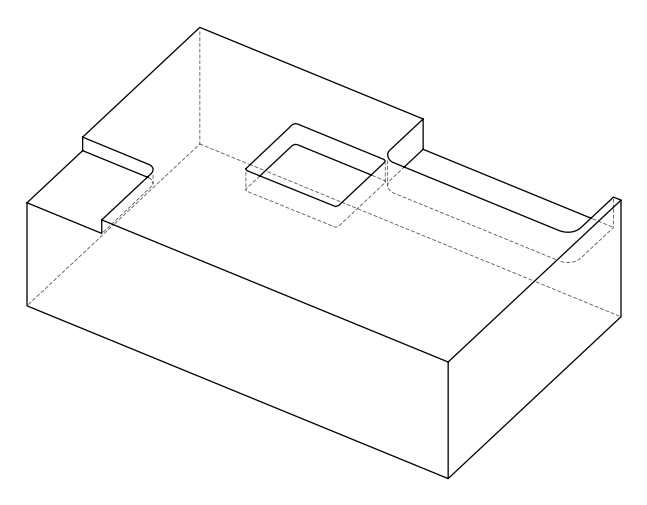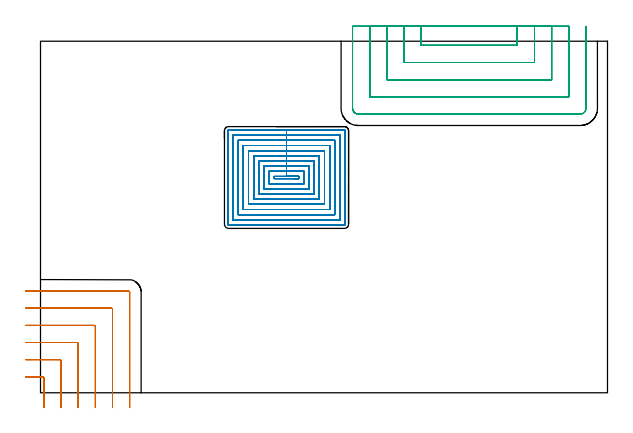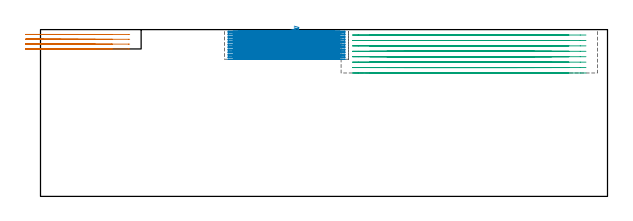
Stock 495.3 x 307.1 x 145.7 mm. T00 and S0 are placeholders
(PLAN: 3 operations, 2 tool changes, 122 min)
(1 MILL_CORNER_NOTCH_RECTANGULAR | CORNER_NOTCH_RECTANGULAR | UGT0201_094 | Follow Part, ap 5, ae 75% | 6.22 min | 146497 mm3)
(2 MILL_RECTANGULAR_POCKET | POCKET_RECTANGULAR_STRAIGHT | NXT0201_008 | Follow Part, ap 1.5, ae 75% | 77.87 min | 249354 mm3)
(3 MILL_SLOT | SLOT_PARTIAL_RECTANGULAR | UGT0201_094 | Follow Part, ap 5, ae 75% | 37.91 min | 621028 mm3)
(TOOL UGT0201_094 | End mill 20 mm | D20 FL38 Z4)
(TOOL NXT0201_008 | ENDMILL 6mm [2P460-0600-NA 1630] | D6 FL26 Z6)
(OP 1 MILL_CORNER_NOTCH_RECTANGULAR)
G17 G21 G94 G90
T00 M6
G54
G17 G0 G90 X2.9 Y-13. S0 M3
G43 Z155.7 H0
Z141.475
G94 G1 Y-10. F250.
Y12.907 F500.
G3 X1.907 Y13.9 R1.
G1 X-10.
X-13. F250.
G0 Z155.7
X17.9 Y-13.
Z141.475
G1 Y-10.
Y27.906 F500.
G3 X16.906 Y28.9 R1.
G1 X-10.
X-13. F250.
G0 Z155.7
X32.9 Y-13.
Z141.475
G1 Y-10.
Y42.906 F500.
G3 X31.906 Y43.9 R1.
G1 X-10.
X-13. F250.
G0 Z155.7
X47.9 Y-13.
Z141.475
G1 Y-10.
Y57.906 F500.
G3 X46.906 Y58.9 R1.
G1 X-10.
X-13. F250.
G0 Z155.7
X62.9 Y-13.
Z141.475
G1 Y-10.
Y72.905 F500.
G3 X61.905 Y73.9 R1.
G1 X-10.
X-13. F250.
G0 Z155.7
X77.9 Y-13.
Z141.475
G1 Y-10.
Y87.905 F500.
G3 X76.905 Y88.9 R1.
G1 X-10.
X-13. F250.
G0 Z155.7
X2.9 Y-13.
Z137.25
G1 Y-10.
Y12.907 F500.
G3 X1.907 Y13.9 R1.
G1 X-10.
X-13. F250.
G0 Z155.7
X17.9 Y-13.
Z137.25
G1 Y-10.
Y27.906 F500.
G3 X16.906 Y28.9 R1.
G1 X-10.
X-13. F250.
G0 Z155.7
X32.9 Y-13.
Z137.25
G1 Y-10.
Y42.906 F500.
G3 X31.906 Y43.9 R1.
G1 X-10.
X-13. F250.
G0 Z155.7
X47.9 Y-13.
Z137.25
G1 Y-10.
Y57.906 F500.
G3 X46.906 Y58.9 R1.
G1 X-10.
X-13. F250.
G0 Z155.7
X62.9 Y-13.
Z137.25
G1 Y-10.
Y72.905 F500.
G3 X61.905 Y73.9 R1.
G1 X-10.
X-13. F250.
G0 Z155.7
X77.9 Y-13.
Z137.25
G1 Y-10.
Y87.905 F500.
G3 X76.905 Y88.9 R1.
G1 X-10.
X-13. F250.
G0 Z155.7
X2.9 Y-13.
Z133.025
G1 Y-10.
Y12.907 F500.
G3 X1.907 Y13.9 R1.
G1 X-10.
X-13. F250.
G0 Z155.7
X17.9 Y-13.
Z133.025
G1 Y-10.
Y27.906 F500.
G3 X16.906 Y28.9 R1.
G1 X-10.
X-13. F250.
G0 Z155.7
X32.9 Y-13.
Z133.025
G1 Y-10.
Y42.906 F500.
G3 X31.906 Y43.9 R1.
G1 X-10.
X-13. F250.
G0 Z155.7
X47.9 Y-13.
Z133.025
G1 Y-10.
Y57.906 F500.
G3 X46.906 Y58.9 R1.
G1 X-10.
X-13. F250.
G0 Z155.7
X62.9 Y-13.
Z133.025
G1 Y-10.
Y72.905 F500.
G3 X61.905 Y73.9 R1.
G1 X-10.
X-13. F250.
G0 Z155.7
X77.9 Y-13.
Z133.025
G1 Y-10.
Y87.905 F500.
G3 X76.905 Y88.9 R1.
G1 X-10.
X-13. F250.
G0 Z155.7
X2.9 Y-13.
Z128.8
G1 Y-10.
Y12.907 F500.
G3 X1.907 Y13.9 R1.
G1 X-10.
X-13. F250.
G0 Z155.7
X17.9 Y-13.
Z128.8
G1 Y-10.
Y27.906 F500.
G3 X16.906 Y28.9 R1.
G1 X-10.
X-13. F250.
G0 Z155.7
X32.9 Y-13.
Z128.8
G1 Y-10.
Y42.906 F500.
G3 X31.906 Y43.9 R1.
G1 X-10.
X-13. F250.
G0 Z155.7
X47.9 Y-13.
Z128.8
G1 Y-10.
Y57.906 F500.
G3 X46.906 Y58.9 R1.
G1 X-10.
X-13. F250.
G0 Z155.7
X62.9 Y-13.
Z128.8
G1 Y-10.
Y72.905 F500.
G3 X61.905 Y73.9 R1.
G1 X-10.
X-13. F250.
G0 Z155.7
X77.9 Y-13.
Z128.8
G1 Y-10.
Y87.905 F500.
G3 X76.905 Y88.9 R1.
G1 X-10.
X-13. F250.
G0 Z155.7
M5
M2
(OP 2 MILL_RECTANGULAR_POCKET)
G17 G21 G94 G90
T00 M6
G54
G17 G0 G90 X221.634 Y187.1 S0 M3
G43 Z155.7 H1
Z148.7
G94 G1 X225.6 Z147.637 F250.
Y189. Z147.128
X214.9 Z144.261
X204.2 F500.
Y187.1
X225.6
Y189.
X214.9
Y193.5
X199.7
Y182.6
X230.1
Y193.5
X214.9
Y198.
X195.2
Y178.1
X234.6
Y198.
X214.9
Y202.5
X190.7
Y173.6
X239.1
Y202.5
X214.9
Y207.
X186.2
Y169.1
X243.6
Y207.
X214.9
Y211.5
X181.7
Y164.6
X248.1
Y211.5
X214.9
Y216.
X177.2
Y160.1
X252.6
Y216.
X214.9
Y220.5
X172.7
Y155.6
X257.1
Y220.5
X214.9
Y225.
X168.2
Y151.1
X261.6
Y225.
X214.9
Y229.5
X164.3
G3 X163.7 Y228.9 R0.6
G1 Y147.2
G3 X164.3 Y146.6 R0.6
G1 X265.5
G3 X266.1 Y147.2 R0.6
G1 Y228.9
G3 X265.5 Y229.5 R0.6
G1 X214.9
X213.9
G0 X221.634 Y187.1 Z147.261
G1 X225.6 Z146.198 F250.
Y189. Z145.689
X214.9 Z142.822
X204.2 F500.
Y187.1
X225.6
Y189.
X214.9
Y193.5
X199.7
Y182.6
X230.1
Y193.5
X214.9
Y198.
X195.2
Y178.1
X234.6
Y198.
X214.9
Y202.5
X190.7
Y173.6
X239.1
Y202.5
X214.9
Y207.
X186.2
Y169.1
X243.6
Y207.
X214.9
Y211.5
X181.7
Y164.6
X248.1
Y211.5
X214.9
Y216.
X177.2
Y160.1
X252.6
Y216.
X214.9
Y220.5
X172.7
Y155.6
X257.1
Y220.5
X214.9
Y225.
X168.2
Y151.1
X261.6
Y225.
X214.9
Y229.5
X164.3
G3 X163.7 Y228.9 R0.6
G1 Y147.2
G3 X164.3 Y146.6 R0.6
G1 X265.5
G3 X266.1 Y147.2 R0.6
G1 Y228.9
G3 X265.5 Y229.5 R0.6
G1 X214.9
X213.9
G0 X221.634 Y187.1 Z145.822
G1 X225.6 Z144.759 F250.
Y189. Z144.25
X214.9 Z141.383
X204.2 F500.
Y187.1
X225.6
Y189.
X214.9
Y193.5
X199.7
Y182.6
X230.1
Y193.5
X214.9
Y198.
X195.2
Y178.1
X234.6
Y198.
X214.9
Y202.5
X190.7
Y173.6
X239.1
Y202.5
X214.9
Y207.
X186.2
Y169.1
X243.6
Y207.
X214.9
Y211.5
X181.7
Y164.6
X248.1
Y211.5
X214.9
Y216.
X177.2
Y160.1
X252.6
Y216.
X214.9
Y220.5
X172.7
Y155.6
X257.1
Y220.5
X214.9
Y225.
X168.2
Y151.1
X261.6
Y225.
X214.9
Y229.5
X164.3
G3 X163.7 Y228.9 R0.6
G1 Y147.2
G3 X164.3 Y146.6 R0.6
G1 X265.5
G3 X266.1 Y147.2 R0.6
G1 Y228.9
G3 X265.5 Y229.5 R0.6
G1 X214.9
X213.9
G0 X221.634 Y187.1 Z144.383
G1 X225.6 Z143.321 F250.
Y189. Z142.811
X214.9 Z139.944
X204.2 F500.
Y187.1
X225.6
Y189.
X214.9
Y193.5
X199.7
Y182.6
X230.1
Y193.5
X214.9
Y198.
X195.2
Y178.1
X234.6
Y198.
X214.9
Y202.5
X190.7
Y173.6
X239.1
Y202.5
X214.9
Y207.
X186.2
Y169.1
X243.6
Y207.
X214.9
Y211.5
X181.7
Y164.6
X248.1
Y211.5
X214.9
Y216.
X177.2
Y160.1
X252.6
Y216.
X214.9
Y220.5
X172.7
Y155.6
X257.1
Y220.5
X214.9
Y225.
X168.2
Y151.1
X261.6
Y225.
X214.9
Y229.5
X164.3
G3 X163.7 Y228.9 R0.6
G1 Y147.2
G3 X164.3 Y146.6 R0.6
G1 X265.5
G3 X266.1 Y147.2 R0.6
G1 Y228.9
G3 X265.5 Y229.5 R0.6
G1 X214.9
X213.9
G0 X221.634 Y187.1 Z142.944
G1 X225.6 Z141.882 F250.
Y189. Z141.373
X214.9 Z138.505
X204.2 F500.
Y187.1
X225.6
Y189.
X214.9
Y193.5
X199.7
Y182.6
X230.1
Y193.5
X214.9
Y198.
X195.2
Y178.1
X234.6
Y198.
X214.9
Y202.5
X190.7
Y173.6
X239.1
Y202.5
X214.9
Y207.
X186.2
Y169.1
X243.6
Y207.
X214.9
Y211.5
X181.7
Y164.6
X248.1
Y211.5
X214.9
Y216.
X177.2
Y160.1
X252.6
Y216.
X214.9
Y220.5
X172.7
Y155.6
X257.1
Y220.5
X214.9
Y225.
X168.2
Y151.1
X261.6
Y225.
X214.9
Y229.5
X164.3
G3 X163.7 Y228.9 R0.6
G1 Y147.2
G3 X164.3 Y146.6 R0.6
G1 X265.5
G3 X266.1 Y147.2 R0.6
G1 Y228.9
G3 X265.5 Y229.5 R0.6
G1 X214.9
X213.9
G0 X221.634 Y187.1 Z141.505
G1 X225.6 Z140.443 F250.
Y189. Z139.934
X214.9 Z137.067
X204.2 F500.
Y187.1
X225.6
Y189.
X214.9
Y193.5
X199.7
Y182.6
X230.1
Y193.5
X214.9
Y198.
X195.2
Y178.1
X234.6
Y198.
X214.9
Y202.5
X190.7
Y173.6
X239.1
Y202.5
X214.9
Y207.
X186.2
Y169.1
X243.6
Y207.
X214.9
Y211.5
X181.7
Y164.6
X248.1
Y211.5
X214.9
Y216.
X177.2
Y160.1
X252.6
Y216.
X214.9
Y220.5
X172.7
Y155.6
X257.1
Y220.5
X214.9
Y225.
X168.2
Y151.1
X261.6
Y225.
X214.9
Y229.5
X164.3
G3 X163.7 Y228.9 R0.6
G1 Y147.2
G3 X164.3 Y146.6 R0.6
G1 X265.5
G3 X266.1 Y147.2 R0.6
G1 Y228.9
G3 X265.5 Y229.5 R0.6
G1 X214.9
X213.9
G0 X221.634 Y187.1 Z140.067
G1 X225.6 Z139.004 F250.
Y189. Z138.495
X214.9 Z135.628
X204.2 F500.
Y187.1
X225.6
Y189.
X214.9
Y193.5
X199.7
Y182.6
X230.1
Y193.5
X214.9
Y198.
X195.2
Y178.1
X234.6
Y198.
X214.9
Y202.5
X190.7
Y173.6
X239.1
Y202.5
X214.9
Y207.
X186.2
Y169.1
X243.6
Y207.
X214.9
Y211.5
X181.7
Y164.6
X248.1
Y211.5
X214.9
Y216.
X177.2
Y160.1
X252.6
Y216.
X214.9
Y220.5
X172.7
Y155.6
X257.1
Y220.5
X214.9
Y225.
X168.2
Y151.1
X261.6
Y225.
X214.9
Y229.5
X164.3
G3 X163.7 Y228.9 R0.6
G1 Y147.2
G3 X164.3 Y146.6 R0.6
G1 X265.5
G3 X266.1 Y147.2 R0.6
G1 Y228.9
G3 X265.5 Y229.5 R0.6
G1 X214.9
X213.9
G0 X221.634 Y187.1 Z138.628
G1 X225.6 Z137.565 F250.
Y189. Z137.056
X214.9 Z134.189
X204.2 F500.
Y187.1
X225.6
Y189.
X214.9
Y193.5
X199.7
Y182.6
X230.1
Y193.5
X214.9
Y198.
X195.2
Y178.1
X234.6
Y198.
X214.9
Y202.5
X190.7
Y173.6
X239.1
Y202.5
X214.9
Y207.
X186.2
Y169.1
X243.6
Y207.
X214.9
Y211.5
X181.7
Y164.6
X248.1
Y211.5
X214.9
Y216.
X177.2
Y160.1
X252.6
Y216.
X214.9
Y220.5
X172.7
Y155.6
X257.1
Y220.5
X214.9
Y225.
X168.2
Y151.1
X261.6
Y225.
X214.9
Y229.5
X164.3
G3 X163.7 Y228.9 R0.6
G1 Y147.2
G3 X164.3 Y146.6 R0.6
G1 X265.5
G3 X266.1 Y147.2 R0.6
G1 Y228.9
G3 X265.5 Y229.5 R0.6
G1 X214.9
X213.9
G0 X221.634 Y187.1 Z137.189
G1 X225.6 Z136.126 F250.
Y189. Z135.617
X214.9 Z132.75
X204.2 F500.
Y187.1
X225.6
Y189.
X214.9
Y193.5
X199.7
Y182.6
X230.1
Y193.5
X214.9
Y198.
X195.2
Y178.1
X234.6
Y198.
X214.9
Y202.5
X190.7
Y173.6
X239.1
Y202.5
X214.9
Y207.
X186.2
Y169.1
X243.6
Y207.
X214.9
Y211.5
X181.7
Y164.6
X248.1
Y211.5
X214.9
Y216.
X177.2
Y160.1
X252.6
Y216.
X214.9
Y220.5
X172.7
Y155.6
X257.1
Y220.5
X214.9
Y225.
X168.2
Y151.1
X261.6
Y225.
X214.9
Y229.5
X164.3
G3 X163.7 Y228.9 R0.6
G1 Y147.2
G3 X164.3 Y146.6 R0.6
G1 X265.5
G3 X266.1 Y147.2 R0.6
G1 Y228.9
G3 X265.5 Y229.5 R0.6
G1 X214.9
X213.9
G0 X221.634 Y187.1 Z135.75
G1 X225.6 Z134.687 F250.
Y189. Z134.178
X214.9 Z131.311
X204.2 F500.
Y187.1
X225.6
Y189.
X214.9
Y193.5
X199.7
Y182.6
X230.1
Y193.5
X214.9
Y198.
X195.2
Y178.1
X234.6
Y198.
X214.9
Y202.5
X190.7
Y173.6
X239.1
Y202.5
X214.9
Y207.
X186.2
Y169.1
X243.6
Y207.
X214.9
Y211.5
X181.7
Y164.6
X248.1
Y211.5
X214.9
Y216.
X177.2
Y160.1
X252.6
Y216.
X214.9
Y220.5
X172.7
Y155.6
X257.1
Y220.5
X214.9
Y225.
X168.2
Y151.1
X261.6
Y225.
X214.9
Y229.5
X164.3
G3 X163.7 Y228.9 R0.6
G1 Y147.2
G3 X164.3 Y146.6 R0.6
G1 X265.5
G3 X266.1 Y147.2 R0.6
G1 Y228.9
G3 X265.5 Y229.5 R0.6
G1 X214.9
X213.9
G0 X221.634 Y187.1 Z134.311
G1 X225.6 Z133.248 F250.
Y189. Z132.739
X214.9 Z129.872
X204.2 F500.
Y187.1
X225.6
Y189.
X214.9
Y193.5
X199.7
Y182.6
X230.1
Y193.5
X214.9
Y198.
X195.2
Y178.1
X234.6
Y198.
X214.9
Y202.5
X190.7
Y173.6
X239.1
Y202.5
X214.9
Y207.
X186.2
Y169.1
X243.6
Y207.
X214.9
Y211.5
X181.7
Y164.6
X248.1
Y211.5
X214.9
Y216.
X177.2
Y160.1
X252.6
Y216.
X214.9
Y220.5
X172.7
Y155.6
X257.1
Y220.5
X214.9
Y225.
X168.2
Y151.1
X261.6
Y225.
X214.9
Y229.5
X164.3
G3 X163.7 Y228.9 R0.6
G1 Y147.2
G3 X164.3 Y146.6 R0.6
G1 X265.5
G3 X266.1 Y147.2 R0.6
G1 Y228.9
G3 X265.5 Y229.5 R0.6
G1 X214.9
X213.9
G0 X221.634 Y187.1 Z132.872
G1 X225.6 Z131.809 F250.
Y189. Z131.3
X214.9 Z128.433
X204.2 F500.
Y187.1
X225.6
Y189.
X214.9
Y193.5
X199.7
Y182.6
X230.1
Y193.5
X214.9
Y198.
X195.2
Y178.1
X234.6
Y198.
X214.9
Y202.5
X190.7
Y173.6
X239.1
Y202.5
X214.9
Y207.
X186.2
Y169.1
X243.6
Y207.
X214.9
Y211.5
X181.7
Y164.6
X248.1
Y211.5
X214.9
Y216.
X177.2
Y160.1
X252.6
Y216.
X214.9
Y220.5
X172.7
Y155.6
X257.1
Y220.5
X214.9
Y225.
X168.2
Y151.1
X261.6
Y225.
X214.9
Y229.5
X164.3
G3 X163.7 Y228.9 R0.6
G1 Y147.2
G3 X164.3 Y146.6 R0.6
G1 X265.5
G3 X266.1 Y147.2 R0.6
G1 Y228.9
G3 X265.5 Y229.5 R0.6
G1 X214.9
X213.9
G0 X221.634 Y187.1 Z131.433
G1 X225.6 Z130.371 F250.
Y189. Z129.861
X214.9 Z126.994
X204.2 F500.
Y187.1
X225.6
Y189.
X214.9
Y193.5
X199.7
Y182.6
X230.1
Y193.5
X214.9
Y198.
X195.2
Y178.1
X234.6
Y198.
X214.9
Y202.5
X190.7
Y173.6
X239.1
Y202.5
X214.9
Y207.
X186.2
Y169.1
X243.6
Y207.
X214.9
Y211.5
X181.7
Y164.6
X248.1
Y211.5
X214.9
Y216.
X177.2
Y160.1
X252.6
Y216.
X214.9
Y220.5
X172.7
Y155.6
X257.1
Y220.5
X214.9
Y225.
X168.2
Y151.1
X261.6
Y225.
X214.9
Y229.5
X164.3
G3 X163.7 Y228.9 R0.6
G1 Y147.2
G3 X164.3 Y146.6 R0.6
G1 X265.5
G3 X266.1 Y147.2 R0.6
G1 Y228.9
G3 X265.5 Y229.5 R0.6
G1 X214.9
X213.9
G0 X221.634 Y187.1 Z129.994
G1 X225.6 Z128.932 F250.
Y189. Z128.423
X214.9 Z125.556
X204.2 F500.
Y187.1
X225.6
Y189.
X214.9
Y193.5
X199.7
Y182.6
X230.1
Y193.5
X214.9
Y198.
X195.2
Y178.1
X234.6
Y198.
X214.9
Y202.5
X190.7
Y173.6
X239.1
Y202.5
X214.9
Y207.
X186.2
Y169.1
X243.6
Y207.
X214.9
Y211.5
X181.7
Y164.6
X248.1
Y211.5
X214.9
Y216.
X177.2
Y160.1
X252.6
Y216.
X214.9
Y220.5
X172.7
Y155.6
X257.1
Y220.5
X214.9
Y225.
X168.2
Y151.1
X261.6
Y225.
X214.9
Y229.5
X164.3
G3 X163.7 Y228.9 R0.6
G1 Y147.2
G3 X164.3 Y146.6 R0.6
G1 X265.5
G3 X266.1 Y147.2 R0.6
G1 Y228.9
G3 X265.5 Y229.5 R0.6
G1 X214.9
X213.9
G0 X221.634 Y187.1 Z128.556
G1 X225.6 Z127.493 F250.
Y189. Z126.984
X214.9 Z124.117
X204.2 F500.
Y187.1
X225.6
Y189.
X214.9
Y193.5
X199.7
Y182.6
X230.1
Y193.5
X214.9
Y198.
X195.2
Y178.1
X234.6
Y198.
X214.9
Y202.5
X190.7
Y173.6
X239.1
Y202.5
X214.9
Y207.
X186.2
Y169.1
X243.6
Y207.
X214.9
Y211.5
X181.7
Y164.6
X248.1
Y211.5
X214.9
Y216.
X177.2
Y160.1
X252.6
Y216.
X214.9
Y220.5
X172.7
Y155.6
X257.1
Y220.5
X214.9
Y225.
X168.2
Y151.1
X261.6
Y225.
X214.9
Y229.5
X164.3
G3 X163.7 Y228.9 R0.6
G1 Y147.2
G3 X164.3 Y146.6 R0.6
G1 X265.5
G3 X266.1 Y147.2 R0.6
G1 Y228.9
G3 X265.5 Y229.5 R0.6
G1 X214.9
X213.9
G0 X221.634 Y187.1 Z127.117
G1 X225.6 Z126.054 F250.
Y189. Z125.545
X214.9 Z122.678
X204.2 F500.
Y187.1
X225.6
Y189.
X214.9
Y193.5
X199.7
Y182.6
X230.1
Y193.5
X214.9
Y198.
X195.2
Y178.1
X234.6
Y198.
X214.9
Y202.5
X190.7
Y173.6
X239.1
Y202.5
X214.9
Y207.
X186.2
Y169.1
X243.6
Y207.
X214.9
Y211.5
X181.7
Y164.6
X248.1
Y211.5
X214.9
Y216.
X177.2
Y160.1
X252.6
Y216.
X214.9
Y220.5
X172.7
Y155.6
X257.1
Y220.5
X214.9
Y225.
X168.2
Y151.1
X261.6
Y225.
X214.9
Y229.5
X164.3
G3 X163.7 Y228.9 R0.6
G1 Y147.2
G3 X164.3 Y146.6 R0.6
G1 X265.5
G3 X266.1 Y147.2 R0.6
G1 Y228.9
G3 X265.5 Y229.5 R0.6
G1 X214.9
X213.9
G0 X221.634 Y187.1 Z125.678
G1 X225.6 Z124.615 F250.
Y189. Z124.106
X214.9 Z121.239
X204.2 F500.
Y187.1
X225.6
Y189.
X214.9
Y193.5
X199.7
Y182.6
X230.1
Y193.5
X214.9
Y198.
X195.2
Y178.1
X234.6
Y198.
X214.9
Y202.5
X190.7
Y173.6
X239.1
Y202.5
X214.9
Y207.
X186.2
Y169.1
X243.6
Y207.
X214.9
Y211.5
X181.7
Y164.6
X248.1
Y211.5
X214.9
Y216.
X177.2
Y160.1
X252.6
Y216.
X214.9
Y220.5
X172.7
Y155.6
X257.1
Y220.5
X214.9
Y225.
X168.2
Y151.1
X261.6
Y225.
X214.9
Y229.5
X164.3
G3 X163.7 Y228.9 R0.6
G1 Y147.2
G3 X164.3 Y146.6 R0.6
G1 X265.5
G3 X266.1 Y147.2 R0.6
G1 Y228.9
G3 X265.5 Y229.5 R0.6
G1 X214.9
X213.9
G0 X221.634 Y187.1 Z124.239
G1 X225.6 Z123.176 F250.
Y189. Z122.667
X214.9 Z119.8
X204.2 F500.
Y187.1
X225.6
Y189.
X214.9
Y193.5
X199.7
Y182.6
X230.1
Y193.5
X214.9
Y198.
X195.2
Y178.1
X234.6
Y198.
X214.9
Y202.5
X190.7
Y173.6
X239.1
Y202.5
X214.9
Y207.
X186.2
Y169.1
X243.6
Y207.
X214.9
Y211.5
X181.7
Y164.6
X248.1
Y211.5
X214.9
Y216.
X177.2
Y160.1
X252.6
Y216.
X214.9
Y220.5
X172.7
Y155.6
X257.1
Y220.5
X214.9
Y225.
X168.2
Y151.1
X261.6
Y225.
X214.9
Y229.5
X164.3
G3 X163.7 Y228.9 R0.6
G1 Y147.2
G3 X164.3 Y146.6 R0.6
G1 X265.5
G3 X266.1 Y147.2 R0.6
G1 Y228.9
G3 X265.5 Y229.5 R0.6
G1 X214.9
X213.9
G0 Z155.7
M5
M2
(OP 3 MILL_SLOT)
G17 G21 G94 G90
T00 M6
G54
G17 G0 G90 X332.6 Y320.1 S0 M3
G43 Z155.7 H0
Z140.962
G94 G1 Y317.1 F250.
Y303.5 F500.
X416.5
Y317.1
Y320.1 F250.
X317.6
Y317.1
Y288.5 F500.
X431.5
Y317.1
Y320.1 F250.
X302.6
Y317.1
Y273.5 F500.
X446.5
Y317.1
Y320.1 F250.
X287.6
Y317.1
Y258.5 F500.
X461.5
Y317.1
Y320.1 F250.
X272.6
Y317.1
Y248.5 F500.
G3 X277.6 Y243.5 R5.
G1 X471.5
G3 X476.5 Y248.5 R5.
G1 Y317.1
Y320.1 F250.
G0 X332.6 Z136.225
G1 Y317.1
Y303.5 F500.
X416.5
Y317.1
Y320.1 F250.
X317.6
Y317.1
Y288.5 F500.
X431.5
Y317.1
Y320.1 F250.
X302.6
Y317.1
Y273.5 F500.
X446.5
Y317.1
Y320.1 F250.
X287.6
Y317.1
Y258.5 F500.
X461.5
Y317.1
Y320.1 F250.
X272.6
Y317.1
Y248.5 F500.
G3 X277.6 Y243.5 R5.
G1 X471.5
G3 X476.5 Y248.5 R5.
G1 Y317.1
Y320.1 F250.
G0 X332.6 Z131.487
G1 Y317.1
Y303.5 F500.
X416.5
Y317.1
Y320.1 F250.
X317.6
Y317.1
Y288.5 F500.
X431.5
Y317.1
Y320.1 F250.
X302.6
Y317.1
Y273.5 F500.
X446.5
Y317.1
Y320.1 F250.
X287.6
Y317.1
Y258.5 F500.
X461.5
Y317.1
Y320.1 F250.
X272.6
Y317.1
Y248.5 F500.
G3 X277.6 Y243.5 R5.
G1 X471.5
G3 X476.5 Y248.5 R5.
G1 Y317.1
Y320.1 F250.
G0 X332.6 Z126.75
G1 Y317.1
Y303.5 F500.
X416.5
Y317.1
Y320.1 F250.
X317.6
Y317.1
Y288.5 F500.
X431.5
Y317.1
Y320.1 F250.
X302.6
Y317.1
Y273.5 F500.
X446.5
Y317.1
Y320.1 F250.
X287.6
Y317.1
Y258.5 F500.
X461.5
Y317.1
Y320.1 F250.
X272.6
Y317.1
Y248.5 F500.
G3 X277.6 Y243.5 R5.
G1 X471.5
G3 X476.5 Y248.5 R5.
G1 Y317.1
Y320.1 F250.
G0 X332.6 Z122.012
G1 Y317.1
Y303.5 F500.
X416.5
Y317.1
Y320.1 F250.
X317.6
Y317.1
Y288.5 F500.
X431.5
Y317.1
Y320.1 F250.
X302.6
Y317.1
Y273.5 F500.
X446.5
Y317.1
Y320.1 F250.
X287.6
Y317.1
Y258.5 F500.
X461.5
Y317.1
Y320.1 F250.
X272.6
Y317.1
Y248.5 F500.
G3 X277.6 Y243.5 R5.
G1 X471.5
G3 X476.5 Y248.5 R5.
G1 Y317.1
Y320.1 F250.
G0 X332.6 Z117.275
G1 Y317.1
Y303.5 F500.
X416.5
Y317.1
Y320.1 F250.
X317.6
Y317.1
Y288.5 F500.
X431.5
Y317.1
Y320.1 F250.
X302.6
Y317.1
Y273.5 F500.
X446.5
Y317.1
Y320.1 F250.
X287.6
Y317.1
Y258.5 F500.
X461.5
Y317.1
Y320.1 F250.
X272.6
Y317.1
Y248.5 F500.
G3 X277.6 Y243.5 R5.
G1 X471.5
G3 X476.5 Y248.5 R5.
G1 Y317.1
Y320.1 F250.
G0 X332.6 Z112.537
G1 Y317.1
Y303.5 F500.
X416.5
Y317.1
Y320.1 F250.
X317.6
Y317.1
Y288.5 F500.
X431.5
Y317.1
Y320.1 F250.
X302.6
Y317.1
Y273.5 F500.
X446.5
Y317.1
Y320.1 F250.
X287.6
Y317.1
Y258.5 F500.
X461.5
Y317.1
Y320.1 F250.
X272.6
Y317.1
Y248.5 F500.
G3 X277.6 Y243.5 R5.
G1 X471.5
G3 X476.5 Y248.5 R5.
G1 Y317.1
Y320.1 F250.
G0 X332.6 Z107.8
G1 Y317.1
Y303.5 F500.
X416.5
Y317.1
Y320.1 F250.
X317.6
Y317.1
Y288.5 F500.
X431.5
Y317.1
Y320.1 F250.
X302.6
Y317.1
Y273.5 F500.
X446.5
Y317.1
Y320.1 F250.
X287.6
Y317.1
Y258.5 F500.
X461.5
Y317.1
Y320.1 F250.
X272.6
Y317.1
Y248.5 F500.
G3 X277.6 Y243.5 R5.
G1 X471.5
G3 X476.5 Y248.5 R5.
G1 Y317.1
Y320.1 F250.
G0 Z155.7
M5
M2
